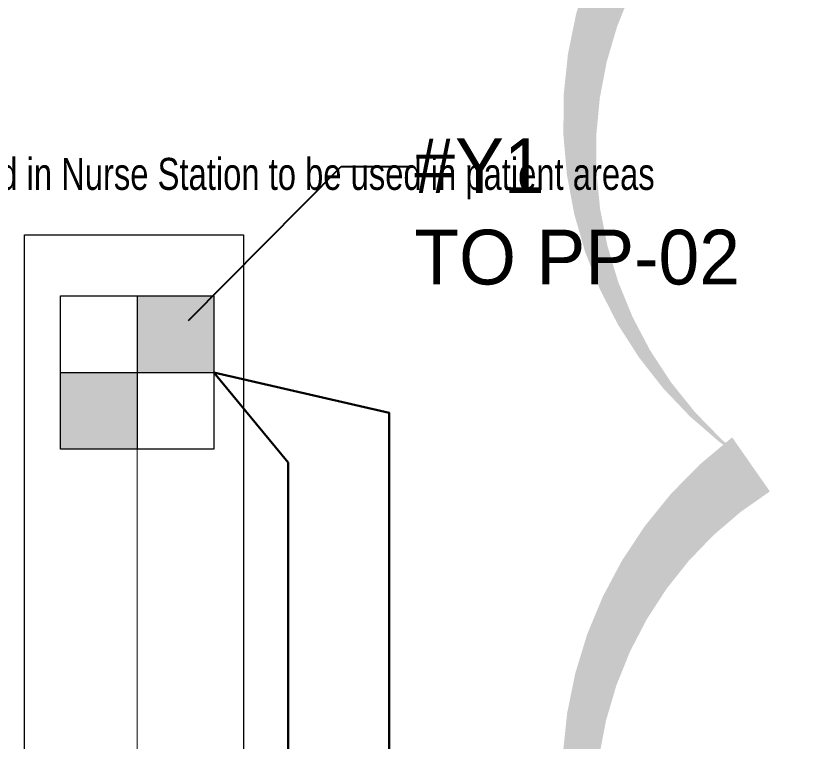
# Model space of a CAD drawing. Header units: metres. Extents: x 75097 to 220695, y -1557923 to -1361206.
# Drawn here: x 124404 to 126545, y -1402860 to -1400873 of the extents above; entities that cross this region are included whole.
import ezdxf
from ezdxf import colors
from ezdxf.entities.mleader import LeaderData, LeaderLine
from ezdxf.math import Vec2, Vec3

# ---------------------------------------------------------------- set-up
doc = ezdxf.new("R2010")
doc.units = ezdxf.units.M
doc.layers.get('0').update_dxf_attribs({"lineweight": 0})
doc.layers.add('A-100 - Copy$0$Medical Equipment and Furniture', color=8, linetype='Continuous', lineweight=0)
doc.layers.add('E-LG', color=245, linetype='Continuous', lineweight=30)
doc.layers.add('E-POWR', color=7, linetype='Continuous', lineweight=9, true_color=0x4e7e3e)
doc.layers.add('REV 01', color=7, linetype='Continuous', lineweight=0, true_color=0xe41b4d)
doc.styles.add('A-100 - Copy$0$X3G_ENTITY_257CFD', font='swisscl.ttf', dxfattribs={"height": 200})
doc.styles.get("Standard").update_dxf_attribs({"font": 'GOTHIC.TTF'})

# ---------------------------------------------------------------- blocks, each defined once
blk = doc.blocks.new('FLOOR BOX')
at = {"layer": 'E-POWR'}
h = blk.add_hatch(color=256, dxfattribs=at)
h.dxf.hatch_style = 1
h.paths.add_polyline_path([(0, 300), (0, 0), (300, 0), (300, 300)])
h.paths.add_polyline_path([(0, -300), (0, 0), (-300, 0), (-300, -300)])
blk.add_lwpolyline([(-300, 300), (300, 300), (300, -300), (-300, -300)], close=True, dxfattribs=at)
for points in [[(0, 300), (0, -300)], [(-300, 0), (300, 0)]]:
    blk.add_lwpolyline(points, dxfattribs=at)
blk = doc.blocks.new('A-100 - Copy')
at = {"layer": 'A-100 - Copy$0$Medical Equipment and Furniture'}
for p, q in [((124428.3, -1403647.7, 0), (124428.3, -1401473, 0)), ((124428.3, -1401473, 0), (125028.3, -1401473, 0)), ((125028.3, -1401472.9, 0), (125028.3, -1404247.7, 0))]:
    blk.add_line(p, q, dxfattribs=at)
at = {"layer": 'A-100 - Copy$0$Medical Equipment and Furniture', "insert": (124750.8, -1401262.2, 0), "char_height": 87.473, "width": 3260.537, "attachment_point": 2, "style": 'A-100 - Copy$0$X3G_ENTITY_257CFD'}
blk.add_mtext('Medical Equipment parked in Nurse Station to be used in patient areas', dxfattribs=at)

msp = doc.modelspace()

# ---------------------------------------------------------------- linework, layer by layer
at = {"layer": 'E-LG', "color": 1}
msp.add_lwpolyline([(150505, -1410095.1), (150505, -1405110.5), (125427.3, -1405110.5), (125427.3, -1401960.3), (124946.7, -1401849.6), (125150.8, -1402096.7), (125150.8, -1404010.4), (124514.9, -1403969.8), (125156.2, -1404080.2), (125156.2, -1404482.1), (118933, -1404482.1), (118933, -1402076.9), (118651, -1402076.9), (118453, -1401944), (118240.9, -1402108.2), (116424, -1402108.2), (116424, -1403363.1), (116215, -1403702.6)], dxfattribs=at)
at = {"layer": 'E-POWR', "const_width": 3}
msp.add_lwpolyline([(124736.7, -1402059.6), (124736.7, -1403969.8), (124514.9, -1403969.8)], dxfattribs=at)

# ---------------------------------------------------------------- block references
at = {"layer": 'E-POWR', "color": 87, "true_color": 0x4c7b3d, "xscale": 0.7, "yscale": 0.7, "zscale": 0.7}
msp.add_blockref('FLOOR BOX', (124736.7, -1401849.6), dxfattribs=at)

# ---------------------------------------------------------------- leaders
at = {"layer": 'E-POWR'}
ml = msp.add_multileader_mtext('Standard', dxfattribs=at)
ml.set_content('#Y1\\PTO PP-02', color=256)
ml.set_leader_properties()
ml.build(insert=Vec2(0, 0))
ml.multileader.update_dxf_attribs({"text_right_attachment_type": 6, "dogleg_length": 200, "arrow_head_size": 200})
ctx = ml.context
ctx.base_point, ctx.char_height, ctx.arrow_head_size, ctx.landing_gap_size, ctx.plane_origin = Vec3(125495.7, -1401285.5), 150, 200, 0.09, Vec3(126134.8, -1402369.1)
ctx.right_attachment = 6
notes = []
notes.append((ctx, [(0, (1, 1, 0), (125295.7, -1401285.5), (1, 0), 200, [(0, [(124736.7, -1401849.6)], 0, [])])]))
ctx.mtext.insert, ctx.mtext.flow_direction = Vec3(125495.8, -1401208.7), 5
for ctx, leaders in notes:
    for number, flags, end, landing, length, lines in leaders:
        leader = LeaderData()
        leader.index, (leader.has_last_leader_line, leader.has_dogleg_vector, leader.attachment_direction) = number, flags
        leader.last_leader_point, leader.dogleg_vector, leader.dogleg_length = Vec3(end), Vec3(landing), length
        for number, points, colour, breaks in lines:
            line = LeaderLine()
            line.index, line.vertices, line.color, line.breaks = number, Vec3.list(points), colors.encode_raw_color(colour), breaks
            leader.lines.append(line)
        ctx.leaders.append(leader)

# ---------------------------------------------------------------- next in the draw order: block references
msp.add_blockref('A-100 - Copy', (0, 0))

# ---------------------------------------------------------------- next in the draw order: linework, layer by layer
at = {"layer": 'REV 01', "color": 3, "elevation": -2.4}
msp.add_lwpolyline([(130868.9, -1404866.1, 0, 180.5, -0.520567), (129064.1, -1404866.1, 0, 180.5, -0.520567), (127259.3, -1404866.2, 0, 180.5, -0.520567), (126415.7, -1403906.3, 0, 180.5, -0.520567), (126417.8, -1402101.5, 0, 180.5, -0.520567), (126420, -1400296.7, 0, 180.5, -0.520567), (126422.2, -1398491.9, 0, 180.5, -0.520567), (126423.8, -1397088.4, 0, 180.5, -0.520567), (128228.6, -1397088.3, 0, 180.5, -0.520567), (130033.4, -1397088.2, 0, 180.5, -0.520567), (131838.2, -1397088.1, 0, 180.5, -0.520567)], format="xyseb", dxfattribs=at)

doc.saveas('drawing.dxf')
